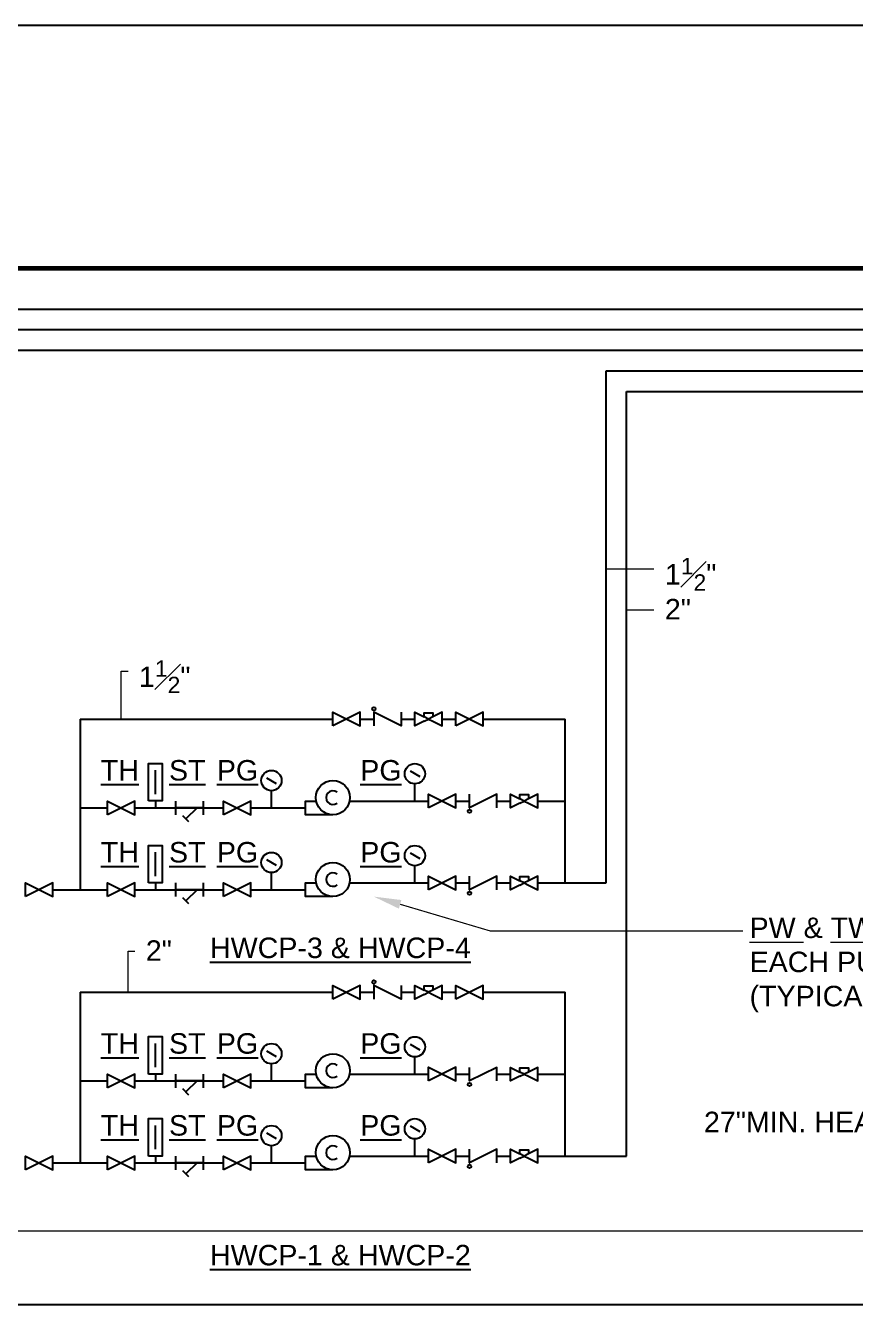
# Model space of a CAD drawing. Extents: x -6836 to 13740, y -142 to 3166.
# Drawn here: x 1215 to 1397.2, y 2884.9 to 3165.8 of the extents above; entities that cross this region are included whole.
import ezdxf
from ezdxf import colors
from ezdxf.entities.mleader import LeaderData, LeaderLine
from ezdxf.math import Vec2, Vec3

# ---------------------------------------------------------------- set-up
doc = ezdxf.new("R2010")
doc.units = 0
doc.header["$LTSCALE"] = 18
doc.header["$MEASUREMENT"] = 0
doc.layers.add('G-ANNO-TEXT', color=70, linetype='Continuous', lineweight=0)
doc.layers.add('P-GAS-N', color=3, linetype='Continuous', lineweight=60)
for name, color, linetype in [('P-14HW-N', 3, 'Continuous'), ('P-14HWC-N', 6, 'Continuous'), ('P-14HWC-N @ 48', 6, 'Continuous'), ('P-ANNO-TEXT', 70, 'Continuous'), ('P-CW-N', 4, 'Continuous'), ('P-EQMT-N', 3, 'Continuous'), ('P-EQMT-N @ 48', 3, 'Continuous'), ('P-HW-N', 1, 'Continuous'), ('P-HWC-N', 2, 'Continuous'), ('P-HWC-N @ 48', 2, 'Continuous')]:
    doc.layers.add(name, color=color, linetype=linetype)
doc.styles.add('Arial', font='arial.ttf')
doc.dimstyles.new('Loop048', dxfattribs={"dimscale": 0, "dimtxt": 0.09375, "dimasz": 0.03125, "dimexe": 0.0625, "dimexo": 0.0625, "dimgap": 0.09375, "dimtad": 1, "dimdec": 4, "dimzin": 3, "dimdsep": 46, "dimlunit": 4, "dimtxsty": 'Arial', "dimblk": 'OBLIQUE', "dimcen": 0.09375, "dimdle": 0.0625, "dimclrd": 256, "dimclre": 256, "dimclrt": 256, "dimadec": 4, "dimazin": 0, "dimtfac": 0.8, "dimtdec": 4, "dimtix": 1, "dimtofl": 0, "dimtmove": 1, "dimatfit": 0, "dimldrblk": 'LeaderNoteBlock', "dimfxl": 1, "dimfrac": 1, "dimtolj": 1, "dimtzin": 0, "dimlwd": -1, "dimlwe": -1, "dimarcsym": 0})

# ---------------------------------------------------------------- blocks, each defined once
blk = doc.blocks.new('*U141')
for p, q in [((-0.0625, 0.0312), (-0.0625, -0.0313)), ((-0.0625, 0), (0.0625, 0)), ((-0.0351, 0), (0.0164, -0.0504)), ((0.0625, -0.0313), (0.0625, 0.0312)), ((0.0026, -0.0642), (0.0302, -0.0365))]:
    blk.add_line(p, q)
blk = doc.blocks.new('*U142')
at = {"color": 7, "linetype": 'Continuous'}
blk.add_line((0, 0.125), (0, 0.344), dxfattribs=at)
at = {"linetype": 'Continuous'}
blk.add_line((0, 0.063), (0, 0), dxfattribs=at)
blk.add_lwpolyline([(-0.063, 0.063), (-0.063, 0.406), (0.063, 0.406), (0.063, 0.063)], close=True, dxfattribs=at)
blk = doc.blocks.new('*U34')
at = {"linetype": 'Continuous'}
blk.add_lwpolyline([(-0.0625, -0.03125), (-0.0625, 0.03125), (0.0625, -0.03125), (0.0625, 0.03125), (-0.0625, -0.03125)], dxfattribs=at)
blk = doc.blocks.new('*U140')
at = {"color": 7, "linetype": 'Continuous'}
blk.add_line((-0.044, 0.026), (0.044, -0.026), dxfattribs=at)
at = {"linetype": 'Continuous'}
blk.add_circle((0, 0), 0.0928, dxfattribs=at)
at = {"color": 7, "linetype": 'Continuous'}
blk.add_solid([(-0.008, -0.004), (-0.001, 0.009), (-0.044, 0.026)], dxfattribs=at)
blk = doc.blocks.new('*U56')
at = {"linetype": 'Continuous'}
blk.add_lwpolyline([(-0.0625, 0.0625, 0, 0.0273, 0), (-0.0041, 0.0625, 0, 0, 0), (-0.0041, 0.0625, 0, 0, 0), (0.0625, 0.0625, 0, 0, 0)], format="xyseb", dxfattribs=at)
blk.add_lwpolyline([(-0.0625, 0.0312), (-0.0625, -0.0312), (0.0625, 0.0312), (0.0625, -0.0312)], dxfattribs=at)
blk.add_circle((0.0625, 0.0469), 0.00781, dxfattribs=at)
blk = doc.blocks.new('*U67')
at = {"linetype": 'Continuous'}
for points in [[(-0.0195, -0.0098), (-0.0625, -0.0313), (-0.0625, 0.0312), (-0.0195, 0.0098)], [(-0.0195, 0.0098), (-0.0195, 0.0293), (0.0195, 0.0293), (0.0195, 0.0098)], [(-0.0195, -0.0098), (0, 0), (-0.0195, 0.0098)], [(0.0195, 0.0098), (0, 0), (0.0195, -0.0098)], [(0.0195, -0.0098), (0.0625, -0.0313), (0.0625, 0.0312), (0.0195, 0.0098)]]:
    blk.add_lwpolyline(points, dxfattribs=at)
blk = doc.blocks.new('*U143')
at = {"color": 0}
blk.add_lwpolyline([(0, 0.0625), (-0.125, 0.0625), (-0.125, 0.125), (-0.0765, 0.125)], dxfattribs=at)
blk.add_circle((0, 0.1406), 0.0781, dxfattribs=at)
at = {"color": 0, "linetype": 'Continuous'}
blk.add_arc((0, 0.1406), 0.0311, 52.56697, 307.43303, dxfattribs=at)
blk = doc.blocks.new('PLMB BALL VALVES')
at = {"linetype": 'Continuous'}
blk.add_lwpolyline([(-0.0625, -0.03125), (-0.0625, 0.03125), (0.0625, -0.03125), (0.0625, 0.03125), (-0.0625, -0.03125)], dxfattribs=at)
blk = doc.blocks.new('CHECK VALVE')
at = {"linetype": 'Continuous'}
blk.add_lwpolyline([(0.0625, 0.0625, 0, 0.0273, 0), (0.0041, 0.0625, 0, 0, 0), (0.0041, 0.0625, 0, 0, 0), (-0.0625, 0.0625, 0, 0, 0)], format="xyseb", dxfattribs=at)
blk.add_lwpolyline([(0.0625, 0.0312), (0.0625, -0.0312), (-0.0625, 0.0312), (-0.0625, -0.0312)], dxfattribs=at)
blk.add_circle((-0.0625, 0.0469), 0.00781, dxfattribs=at)
blk = doc.blocks.new('_Oblique')
at = {"color": 0, "linetype": 'ByBlock', "lineweight": -2}
blk.add_line((-0.5, -0.5), (0.5, 0.5), dxfattribs=at)
blk = doc.blocks.new('LeaderNoteBlock')
blk.add_ellipse((0, 0), major_axis=(1, 0), ratio=0.25, start_param=5.387521, end_param=10.320443)

msp = doc.modelspace()

# ---------------------------------------------------------------- linework, layer by layer
at = {"layer": 'DEFPOINTS'}
msp.add_lwpolyline([(976.3673, 2884.91604), (2216.72273, 2884.91604), (2216.72273, 3165.84961), (976.3673, 3165.84961)], close=True, dxfattribs=at)
at = {"layer": 'G-ANNO-TEXT'}
msp.add_line((2137.5, 2901), (1053, 2901), dxfattribs=at)
at = {"layer": 'P-14HW-N'}
msp.add_line((1483.5, 3094.5), (1092, 3094.5), dxfattribs=at)
at = {"layer": 'P-14HWC-N'}
for p, q in [((1342.5, 2977.5), (1342.5, 3090)), ((1342.5, 3090), (1444.5, 3090)), ((1227, 3013.5), (1282.5, 3013.5)), ((1227, 3013.5), (1227, 2976)), ((1288.5, 3013.5), (1291.5, 3013.5)), ((1297.5, 3013.5), (1300.5, 3013.5)), ((1306.5, 3013.5), (1309.5, 3013.5)), ((1315.5, 3013.5), (1333.5, 3013.5)), ((1333.5, 2977.5), (1333.5, 3013.5)), ((1286.17423, 2995.5), (1303.5, 2995.5)), ((1309.5, 2995.5), (1312.5, 2995.5)), ((1318.5, 2995.5), (1321.5, 2995.5)), ((1327.5, 2995.5), (1333.5, 2995.5)), ((1227, 2994), (1233, 2994)), ((1239, 2994), (1258.5, 2994)), ((1239, 2994), (1258.5, 2994)), ((1264.5, 2994), (1276.5, 2994)), ((1221, 2976), (1233, 2976)), ((1239, 2976), (1258.5, 2976)), ((1239, 2976), (1258.5, 2976)), ((1264.5, 2976), (1276.5, 2976)), ((1286.17423, 2977.5), (1303.5, 2977.5)), ((1309.5, 2977.5), (1312.5, 2977.5)), ((1318.5, 2977.5), (1321.5, 2977.5)), ((1327.5, 2977.5), (1342.5, 2977.5))]:
    msp.add_line(p, q, dxfattribs=at)
at = {"layer": 'P-CW-N'}
msp.add_line((1483.5, 3099), (1086, 3099), dxfattribs=at)
at = {"layer": 'P-EQMT-N'}
for p, q in [((1269, 2994), (1269, 2997.7725)), ((1300.5, 2995.5), (1300.5, 2999.2725)), ((1300.5, 2977.5), (1300.5, 2981.2725)), ((1269, 2976), (1269, 2979.7725)), ((1300.5, 2935.5), (1300.5, 2939.2725)), ((1269, 2934), (1269, 2937.7725)), ((1269, 2916), (1269, 2919.7725)), ((1300.5, 2917.5), (1300.5, 2921.2725))]:
    msp.add_line(p, q, dxfattribs=at)
at = {"layer": 'P-GAS-N'}
msp.add_line((1507.5, 3112.5), (1086, 3112.5), dxfattribs=at)
at = {"layer": 'P-HW-N'}
msp.add_line((1485, 3103.5), (1086, 3103.5), dxfattribs=at)
at = {"layer": 'P-HWC-N'}
for p, q in [((1347, 2917.5), (1347, 3085.5)), ((1347, 3085.5), (1444.5, 3085.5)), ((1227, 2953.5), (1282.5, 2953.5)), ((1227, 2953.5), (1227, 2916)), ((1288.5, 2953.5), (1291.5, 2953.5)), ((1297.5, 2953.5), (1300.5, 2953.5)), ((1306.5, 2953.5), (1309.5, 2953.5)), ((1315.5, 2953.5), (1333.5, 2953.5)), ((1333.5, 2917.5), (1333.5, 2953.5)), ((1227, 2934), (1233, 2934)), ((1239, 2934), (1258.5, 2934)), ((1239, 2934), (1258.5, 2934)), ((1264.5, 2934), (1276.5, 2934)), ((1286.17423, 2935.5), (1303.5, 2935.5)), ((1309.5, 2935.5), (1312.5, 2935.5)), ((1318.5, 2935.5), (1321.5, 2935.5)), ((1327.5, 2935.5), (1333.5, 2935.5)), ((1286.17423, 2917.5), (1303.5, 2917.5)), ((1309.5, 2917.5), (1312.5, 2917.5)), ((1318.5, 2917.5), (1321.5, 2917.5)), ((1327.5, 2917.5), (1347, 2917.5)), ((1221, 2916), (1233, 2916)), ((1239, 2916), (1258.5, 2916)), ((1239, 2916), (1258.5, 2916)), ((1264.5, 2916), (1276.5, 2916))]:
    msp.add_line(p, q, dxfattribs=at)

# ---------------------------------------------------------------- block references
at = {"layer": 'P-14HWC-N @ 48', "yscale": 48, "zscale": 48}
for name, p, xscale in [('PLMB BALL VALVES', (1285.5, 3013.5), 48), ('CHECK VALVE', (1294.5, 3013.5), 48), ('*U67', (1303.5, 3013.5), 48), ('PLMB BALL VALVES', (1312.5, 3013.5), 48), ('*U34', (1236, 2994), 48), ('*U141', (1251, 2994), -48), ('*U34', (1261.5, 2994), 48), ('*U34', (1306.5, 2995.5), 48), ('*U34', (1306.5, 2977.5), 48), ('PLMB BALL VALVES', (1218, 2976), 48), ('*U34', (1236, 2976), 48), ('*U141', (1251, 2976), -48), ('*U34', (1261.5, 2976), 48)]:
    msp.add_blockref(name, p, dxfattribs=dict(at, xscale=xscale))
at = {"layer": 'P-14HWC-N @ 48', "xscale": 48, "yscale": 48, "zscale": 48}
for name, p, rotation in [('*U56', (1315.5, 2995.5), 180), ('*U67', (1324.5, 2995.5), 359.9999994609443), ('*U56', (1315.5, 2977.5), 180), ('*U67', (1324.5, 2977.5), 359.9999994609443)]:
    msp.add_blockref(name, p, dxfattribs=dict(at, rotation=rotation))
at = {"layer": 'P-EQMT-N @ 48'}
for name, p, xscale, yscale, zscale in [('*U142', (1243.5, 2994), 24, 24, 24), ('*U140', (1300.5, 3001.5), 24, 24, 24), ('*U140', (1269, 3000), 24, 24, 24), ('*U143', (1282.5, 2989.5), 48, 48, 48), ('*U142', (1243.5, 2976), 24, 24, 24), ('*U140', (1269, 2982), 24, 24, 24), ('*U140', (1300.5, 2983.5), 24, 24, 24), ('*U143', (1282.5, 2971.5), 48, 48, 48), ('*U142', (1243.5, 2934), 24, 24, 24), ('*U140', (1269, 2940), 24, 24, 24), ('*U140', (1300.5, 2941.5), 24, 24, 24), ('*U143', (1282.5, 2929.5), 48, 48, 48), ('*U142', (1243.5, 2916), 24, 24, 24), ('*U140', (1300.5, 2923.5), 24, 24, 24), ('*U140', (1269, 2922), 24, 24, 24), ('*U143', (1282.5, 2911.5), 48, 48, 48)]:
    msp.add_blockref(name, p, dxfattribs=dict(at, xscale=xscale, yscale=yscale, zscale=zscale))
at = {"layer": 'P-HWC-N @ 48', "yscale": 48, "zscale": 48}
for name, p, xscale in [('CHECK VALVE', (1294.5, 2953.5), 48), ('PLMB BALL VALVES', (1285.5, 2953.5), 48), ('*U67', (1303.5, 2953.5), 48), ('PLMB BALL VALVES', (1312.5, 2953.5), 48), ('*U34', (1306.5, 2935.5), 48), ('*U34', (1236, 2934), 48), ('*U141', (1251, 2934), -48), ('*U34', (1261.5, 2934), 48), ('*U34', (1306.5, 2917.5), 48), ('PLMB BALL VALVES', (1218, 2916), 48), ('*U34', (1236, 2916), 48), ('*U141', (1251, 2916), -48), ('*U34', (1261.5, 2916), 48)]:
    msp.add_blockref(name, p, dxfattribs=dict(at, xscale=xscale))
at = {"layer": 'P-HWC-N @ 48', "xscale": 48, "yscale": 48, "zscale": 48}
for name, p, rotation in [('*U56', (1315.5, 2935.5), 180), ('*U67', (1324.5, 2935.5), 359.9999994609443), ('*U56', (1315.5, 2917.5), 180), ('*U67', (1324.5, 2917.5), 359.9999994609443)]:
    msp.add_blockref(name, p, dxfattribs=dict(at, rotation=rotation))

# ---------------------------------------------------------------- texts
at = {"layer": 'G-ANNO-TEXT', "char_height": 4.5, "attachment_point": 1, "style": 'Arial'}
for s, insert in [('\\A1;1{\\H0.8x;\\S1#2;}"', (1355.4, 3048.9)), ('2"', (1355.4, 3039.9)), ('\\A1;1{\\H0.8x;\\S1#2;}"', (1239.9, 3026.4)), ('2"', (1241.4, 2964.9))]:
    msp.add_mtext_dynamic_manual_height_columns(s, width=32.1, gutter_width=22.5, heights=[0], dxfattribs=dict(at, insert=insert))
at = {"layer": 'P-ANNO-TEXT', "char_height": 4.5, "attachment_point": 1, "style": 'Arial'}
for s, insert in [('{\\LTH}', (1231.5, 3004.5)), ('{\\LST}', (1246.5, 3004.5)), ('{\\LPG}', (1257, 3004.5)), ('{\\LPG}', (1288.5, 3004.5)), ('{\\LTH}', (1231.5, 2986.5)), ('{\\LST}', (1246.5, 2986.5)), ('{\\LPG}', (1257, 2986.5)), ('{\\LPG}', (1288.5, 2986.5)), ('{\\LHWCP-3 & HWCP-4}', (1255.5, 2965.5)), ('{\\LTH}', (1231.5, 2944.5)), ('{\\LST}', (1246.5, 2944.5)), ('{\\LPG}', (1257, 2944.5)), ('{\\LPG}', (1288.5, 2944.5)), ('{\\LTH}', (1231.5, 2926.5)), ('{\\LST}', (1246.5, 2926.5)), ('{\\LPG}', (1257, 2926.5)), ('{\\LPG}', (1288.5, 2926.5)), ('{\\LHWCP-1 & HWCP-2}', (1255.5, 2898))]:
    msp.add_mtext_dynamic_manual_height_columns(s, width=60, gutter_width=22.5, heights=[0], dxfattribs=dict(at, insert=insert))

# ---------------------------------------------------------------- leaders
at = {"layer": 'G-ANNO-TEXT'}
for points in [[(1342.5, 3046.5), (1351.5, 3046.5), (1353, 3046.5)], [(1347, 3037.5), (1351.5, 3037.5), (1353, 3037.5)], [(1236, 3013.5), (1236, 3024), (1237.5, 3024)], [(1237.5, 2953.5), (1237.5, 2962.5), (1239, 2962.5)]]:
    msp.add_leader(points, dimstyle='Loop048', override={"dimscale": 0}, dxfattribs=at)
ml = msp.add_multileader_mtext('Standard', dxfattribs=at)
ml.set_content('T&P RELIEF, DRAIN LINE, CONDENSATE DRAIN TYPICAL OF EACH HEATER  ', color=256, style='Arial')
ml.set_leader_properties(color=256, linetype='ByLayer', lineweight=-1)
ml.build(insert=Vec2(0, 0))
ml.multileader.update_dxf_attribs({"has_dogleg": 0, "dogleg_length": 0.125, "arrow_head_size": 6, "scale": 48})
ctx = ml.context
ctx.base_point, ctx.scale, ctx.char_height, ctx.arrow_head_size, ctx.landing_gap_size, ctx.plane_origin = Vec3(1654.09072, 3021), 48, 4.5, 6, 1.5, Vec3(1755, 3004.5)
ctx.text_align_type = 2
notes = []
notes.append((ctx, [(0, (1, 1, 0), (1746, 3021), (-1, 0), 6, [(0, [(1753.5, 2965.5), (1744.5, 3021)], 0, [])])]))
ctx.mtext.insert, ctx.mtext.width, ctx.mtext.alignment, ctx.mtext.flow_direction = Vec3(1738.5, 3023.28837), 83.5094597, 3, 5
ml = msp.add_multileader_mtext('Standard', dxfattribs=at)
ml.set_content('{\\LPW }& {\\LTW }CONNECTION AT \\PEACH PUMP\\P(TYPICAL) ', color=256, style='Arial')
ml.set_leader_properties(color=256, linetype='ByLayer', lineweight=-1)
ml.build(insert=Vec2(0, 0))
ml.multileader.update_dxf_attribs({"has_dogleg": 0, "dogleg_length": 0.125, "arrow_head_size": 6, "scale": 48})
ctx = ml.context
ctx.base_point, ctx.scale, ctx.char_height, ctx.arrow_head_size, ctx.landing_gap_size, ctx.plane_origin = Vec3(1372.5, 2967), 48, 4.5, 6, 1.5, Vec3(1291.5, 2974.5)
notes.append((ctx, [(0, (1, 1, 0), (1366.5, 2967), (1, 0), 6, [(0, [(1291.5, 2974.5), (1317, 2967)], 0, [])])]))
ctx.mtext.insert, ctx.mtext.width, ctx.mtext.flow_direction = Vec3(1374, 2969.91149), 67.8432391, 5
ml = msp.add_multileader_mtext('Standard', dxfattribs=at)
ml.set_content('27"MIN. HEAT TRAP', color=256, style='Arial')
ml.set_leader_properties(color=256, linetype='ByLayer', lineweight=-1)
ml.build(insert=Vec2(0, 0))
ml.multileader.update_dxf_attribs({"has_dogleg": 0, "dogleg_length": 0.125, "arrow_head_size": 6, "scale": 48})
ctx = ml.context
ctx.base_point, ctx.scale, ctx.char_height, ctx.arrow_head_size, ctx.landing_gap_size, ctx.plane_origin = Vec3(1387.49795, 2925), 48, 4.5, 6, 1.5, Vec3(1441.5, 2896.5)
ctx.text_align_type = 2
notes.append((ctx, [(0, (1, 1, 0), (1431, 2925), (-1, 0), 6, [(0, [(1441.5, 2944.5), (1431, 2925)], 0, [])])]))
ctx.mtext.insert, ctx.mtext.width, ctx.mtext.alignment, ctx.mtext.flow_direction = Vec3(1423.5, 2927.25153), 37.5571691, 3, 5
for ctx, leaders in notes:
    for number, flags, end, landing, length, lines in leaders:
        leader = LeaderData()
        leader.index, (leader.has_last_leader_line, leader.has_dogleg_vector, leader.attachment_direction) = number, flags
        leader.last_leader_point, leader.dogleg_vector, leader.dogleg_length = Vec3(end), Vec3(landing), length
        for number, points, colour, breaks in lines:
            line = LeaderLine()
            line.index, line.vertices, line.color, line.breaks = number, Vec3.list(points), colors.encode_raw_color(colour), breaks
            leader.lines.append(line)
        ctx.leaders.append(leader)

doc.saveas('drawing.dxf')
